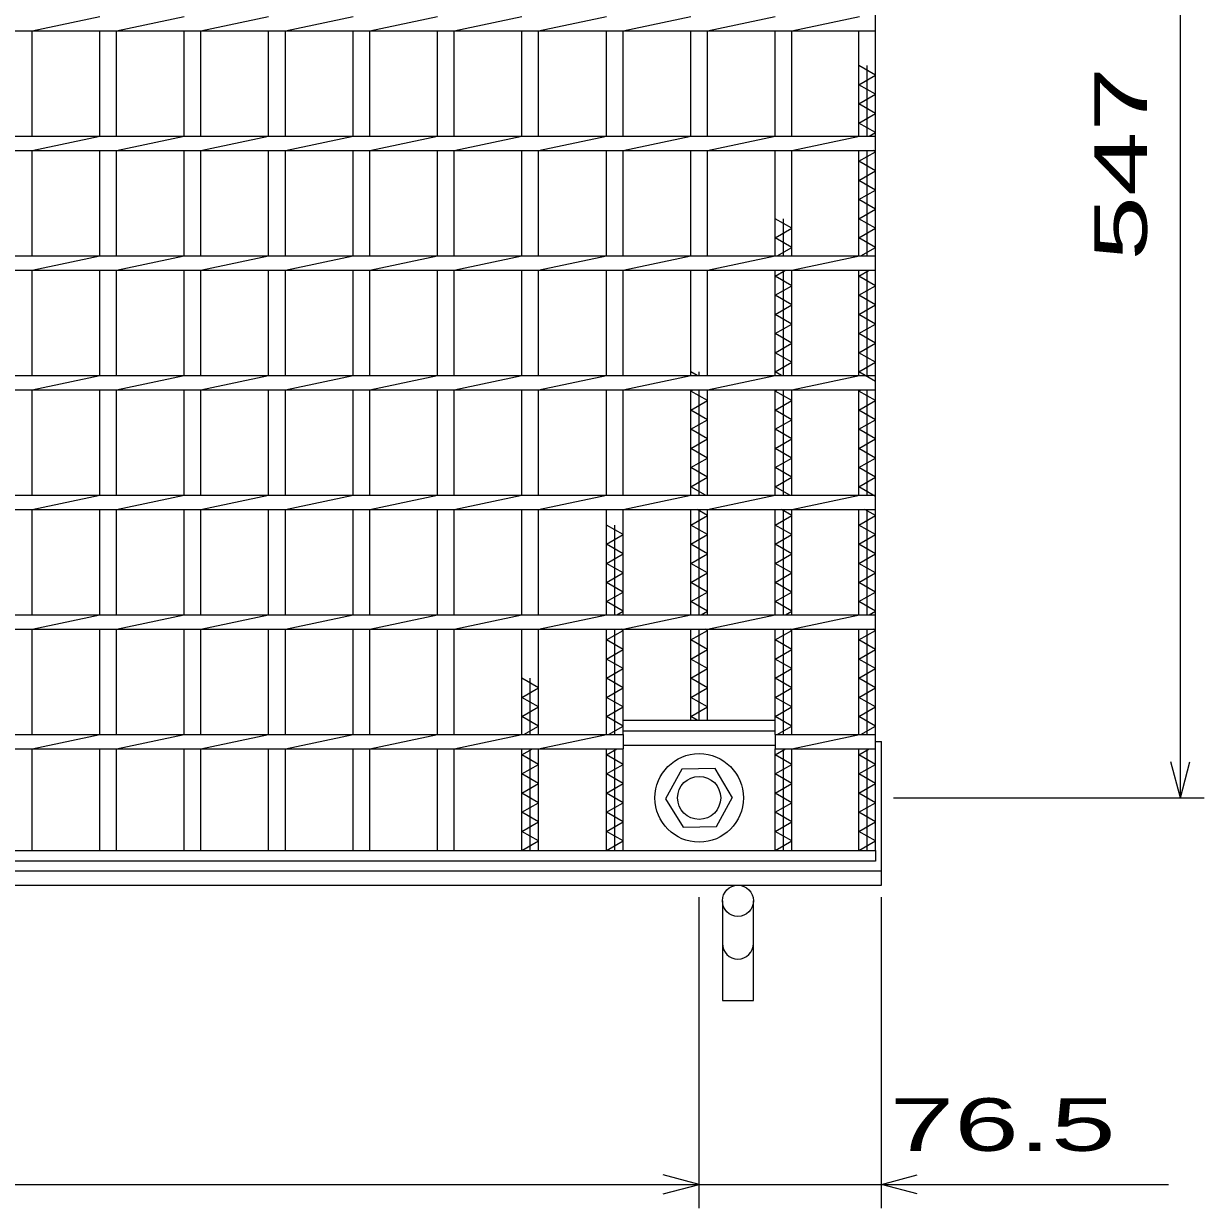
# Model space of a CAD drawing. Units: millimetres, scale not verified. Extents: x -1820 to 1731, y -1282 to 1054.
# Drawn here: x -709.1 to -215.5, y -296 to 199 of the extents above; entities that cross this region are included whole.
import ezdxf
from ezdxf.enums import TextEntityAlignment as Align

# ---------------------------------------------------------------- set-up
doc = ezdxf.new("R2010")
doc.units = ezdxf.units.MM
doc.header["$LTSCALE"] = 10
for name, color, linetype, lineweight in [('16', 3, 'Continuous', 25), ('19', 6, 'Continuous', 25), ('22', 4, 'Continuous', 25)]:
    doc.layers.add(name, color=color, linetype=linetype, lineweight=lineweight)
doc.styles.add('ベクトル', font='')
doc.styles.get('ベクトル').set_extended_font_data('ベクトル')

msp = doc.modelspace()

# ---------------------------------------------------------------- linework, layer by layer
at = {"layer": '16'}
for p, q in [((-353, -146.5), (-353, 444.5)), ((-705.6, 196), (-677.3, 202)), ((-670.3, 196), (-642, 202)), ((-635, 196), (-606.7, 202)), ((-599.7, 196), (-571.4, 202)), ((-564.4, 196), (-536.1, 202)), ((-529.1, 196), (-500.8, 202)), ((-493.8, 196), (-465.5, 202)), ((-458.5, 196), (-430.2, 202)), ((-423.2, 196), (-394.9, 202)), ((-387.9, 196), (-359.6, 202)), ((-353, 196), (-353, 202)), ((-1348, 196), (-353, 196)), ((-705.6, 152), (-705.6, 196)), ((-677.3, 152), (-677.3, 196)), ((-670.3, 152), (-670.3, 196)), ((-642, 152), (-642, 196)), ((-635, 152), (-635, 196)), ((-606.7, 152), (-606.7, 196)), ((-599.7, 152), (-599.7, 196)), ((-571.4, 152), (-571.4, 196)), ((-564.4, 152), (-564.4, 196)), ((-536.1, 152), (-536.1, 196)), ((-529.1, 152), (-529.1, 196)), ((-500.8, 152), (-500.8, 196)), ((-493.8, 152), (-493.8, 196)), ((-465.5, 152), (-465.5, 196)), ((-458.5, 152), (-458.5, 196)), ((-430.2, 152), (-430.2, 196)), ((-423.2, 152), (-423.2, 196)), ((-394.9, 152), (-394.9, 196)), ((-387.9, 152), (-387.9, 196)), ((-360, 152), (-360, 196)), ((-353, 177.5), (-360, 181.5)), ((-356.5, 152), (-356.5, 181.5)), ((-360, 173.5), (-353, 177.5)), ((-353, 169.5), (-360, 173.5)), ((-360, 165.5), (-353, 169.5)), ((-353, 161.5), (-360, 165.5)), ((-360, 157.5), (-353, 161.5)), ((-353, 153.5), (-360, 157.5)), ((-355.62, 152), (-353, 153.5)), ((-1348, 152), (-353, 152)), ((-705.6, 146), (-677.3, 152)), ((-670.3, 146), (-642, 152)), ((-635, 146), (-606.7, 152)), ((-599.7, 146), (-571.4, 152)), ((-564.4, 146), (-536.1, 152)), ((-529.1, 146), (-500.8, 152)), ((-493.8, 146), (-465.5, 152)), ((-458.5, 146), (-430.2, 152)), ((-423.2, 146), (-394.9, 152)), ((-387.9, 146), (-359.6, 152)), ((-353, 146), (-353, 152)), ((-1348, 146), (-353, 146)), ((-705.6, 102), (-705.6, 146)), ((-677.3, 102), (-677.3, 146)), ((-670.3, 102), (-670.3, 146)), ((-642, 102), (-642, 146)), ((-635, 102), (-635, 146)), ((-606.7, 102), (-606.7, 146)), ((-599.7, 102), (-599.7, 146)), ((-571.4, 102), (-571.4, 146)), ((-564.4, 102), (-564.4, 146)), ((-536.1, 102), (-536.1, 146)), ((-529.1, 102), (-529.1, 146)), ((-500.8, 102), (-500.8, 146)), ((-493.8, 102), (-493.8, 146)), ((-465.5, 102), (-465.5, 146)), ((-458.5, 102), (-458.5, 146)), ((-430.2, 102), (-430.2, 146)), ((-423.2, 102), (-423.2, 146)), ((-394.9, 102), (-394.9, 146)), ((-387.9, 102), (-387.9, 146)), ((-360, 102), (-360, 146)), ((-360, 141.5), (-353, 145.5)), ((-356.5, 102), (-356.5, 146)), ((-353, 145.5), (-353.87, 146)), ((-353, 137.5), (-360, 141.5)), ((-360, 133.5), (-353, 137.5)), ((-353, 129.5), (-360, 133.5)), ((-360, 125.5), (-353, 129.5)), ((-353, 121.5), (-360, 125.5)), ((-360, 117.5), (-353, 121.5)), ((-387.9, 113.5), (-394.9, 117.5)), ((-391.4, 102), (-391.4, 117.5)), ((-353, 113.5), (-360, 117.5)), ((-394.9, 109.5), (-387.9, 113.5)), ((-387.9, 105.5), (-394.9, 109.5)), ((-360, 109.5), (-353, 113.5)), ((-353, 105.5), (-360, 109.5)), ((-394.03, 102), (-387.9, 105.5)), ((-359.12, 102), (-353, 105.5)), ((-1348, 102), (-353, 102)), ((-705.6, 96), (-677.3, 102)), ((-670.3, 96), (-642, 102)), ((-635, 96), (-606.7, 102)), ((-599.7, 96), (-571.4, 102)), ((-564.4, 96), (-536.1, 102)), ((-529.1, 96), (-500.8, 102)), ((-493.8, 96), (-465.5, 102)), ((-458.5, 96), (-430.2, 102)), ((-423.2, 96), (-394.9, 102)), ((-387.9, 96), (-359.6, 102)), ((-353, 96), (-353, 102)), ((-1348, 96), (-353, 96)), ((-705.6, 52), (-705.6, 96)), ((-677.3, 52), (-677.3, 96)), ((-670.3, 52), (-670.3, 96)), ((-642, 52), (-642, 96)), ((-635, 52), (-635, 96)), ((-606.7, 52), (-606.7, 96)), ((-599.7, 52), (-599.7, 96)), ((-571.4, 52), (-571.4, 96)), ((-564.4, 52), (-564.4, 96)), ((-536.1, 52), (-536.1, 96)), ((-529.1, 52), (-529.1, 96)), ((-500.8, 52), (-500.8, 96)), ((-493.8, 52), (-493.8, 96)), ((-465.5, 52), (-465.5, 96)), ((-458.5, 52), (-458.5, 96)), ((-430.2, 52), (-430.2, 96)), ((-423.2, 52), (-423.2, 96)), ((-394.9, 52), (-394.9, 96)), ((-394.9, 93.5), (-390.53, 96)), ((-391.4, 52), (-391.4, 96)), ((-387.9, 52), (-387.9, 96)), ((-360, 52), (-360, 96)), ((-360, 93.5), (-355.62, 96)), ((-356.5, 52), (-356.5, 96)), ((-387.9, 89.5), (-394.9, 93.5)), ((-394.9, 85.5), (-387.9, 89.5)), ((-353, 89.5), (-360, 93.5)), ((-360, 85.5), (-353, 89.5)), ((-387.9, 81.5), (-394.9, 85.5)), ((-353, 81.5), (-360, 85.5)), ((-394.9, 77.5), (-387.9, 81.5)), ((-360, 77.5), (-353, 81.5)), ((-387.9, 73.5), (-394.9, 77.5)), ((-353, 73.5), (-360, 77.5)), ((-394.9, 69.5), (-387.9, 73.5)), ((-387.9, 65.5), (-394.9, 69.5)), ((-360, 69.5), (-353, 73.5)), ((-353, 65.5), (-360, 69.5)), ((-394.9, 61.5), (-387.9, 65.5)), ((-360, 61.5), (-353, 65.5)), ((-387.9, 57.5), (-394.9, 61.5)), ((-353, 57.5), (-360, 61.5)), ((-394.9, 53.5), (-387.9, 57.5)), ((-360, 53.5), (-353, 57.5)), ((-1348, 52), (-353, 52)), ((-705.6, 46), (-677.3, 52)), ((-670.3, 46), (-642, 52)), ((-635, 46), (-606.7, 52)), ((-599.7, 46), (-571.4, 52)), ((-564.4, 46), (-536.1, 52)), ((-529.1, 46), (-500.8, 52)), ((-493.8, 46), (-465.5, 52)), ((-458.5, 46), (-430.2, 52)), ((-427.57, 52), (-430.2, 53.5)), ((-426.7, 52), (-426.7, 53.5)), ((-423.2, 46), (-394.9, 52)), ((-392.28, 52), (-394.9, 53.5)), ((-387.9, 46), (-359.6, 52)), ((-353, 49.5), (-360, 53.5)), ((-353, 46), (-353, 52)), ((-1348, 46), (-353, 46)), ((-705.6, 2), (-705.6, 46)), ((-677.3, 2), (-677.3, 46)), ((-670.3, 2), (-670.3, 46)), ((-642, 2), (-642, 46)), ((-635, 2), (-635, 46)), ((-606.7, 2), (-606.7, 46)), ((-599.7, 2), (-599.7, 46)), ((-571.4, 2), (-571.4, 46)), ((-564.4, 2), (-564.4, 46)), ((-536.1, 2), (-536.1, 46)), ((-529.1, 2), (-529.1, 46)), ((-500.8, 2), (-500.8, 46)), ((-493.8, 2), (-493.8, 46)), ((-465.5, 2), (-465.5, 46)), ((-458.5, 2), (-458.5, 46)), ((-430.2, 2), (-430.2, 46)), ((-430.2, 45.5), (-429.32, 46)), ((-423.2, 41.5), (-430.2, 45.5)), ((-426.7, 2), (-426.7, 46)), ((-423.2, 2), (-423.2, 46)), ((-394.9, 2), (-394.9, 46)), ((-394.9, 45.5), (-394.03, 46)), ((-387.9, 41.5), (-394.9, 45.5)), ((-391.4, 2), (-391.4, 46)), ((-387.9, 2), (-387.9, 46)), ((-360, 2), (-360, 46)), ((-360, 45.5), (-359.12, 46)), ((-353, 41.5), (-360, 45.5)), ((-356.5, 2), (-356.5, 46)), ((-430.2, 37.5), (-423.2, 41.5)), ((-394.9, 37.5), (-387.9, 41.5)), ((-360, 37.5), (-353, 41.5)), ((-423.2, 33.5), (-430.2, 37.5)), ((-387.9, 33.5), (-394.9, 37.5)), ((-353, 33.5), (-360, 37.5)), ((-430.2, 29.5), (-423.2, 33.5)), ((-394.9, 29.5), (-387.9, 33.5)), ((-360, 29.5), (-353, 33.5)), ((-423.2, 25.5), (-430.2, 29.5)), ((-430.2, 21.5), (-423.2, 25.5)), ((-387.9, 25.5), (-394.9, 29.5)), ((-394.9, 21.5), (-387.9, 25.5)), ((-353, 25.5), (-360, 29.5)), ((-360, 21.5), (-353, 25.5)), ((-423.2, 17.5), (-430.2, 21.5)), ((-387.9, 17.5), (-394.9, 21.5)), ((-353, 17.5), (-360, 21.5)), ((-430.2, 13.5), (-423.2, 17.5)), ((-394.9, 13.5), (-387.9, 17.5)), ((-360, 13.5), (-353, 17.5)), ((-423.2, 9.5), (-430.2, 13.5)), ((-387.9, 9.5), (-394.9, 13.5)), ((-353, 9.5), (-360, 13.5)), ((-430.2, 5.5), (-423.2, 9.5)), ((-424.07, 2), (-430.2, 5.5)), ((-394.9, 5.5), (-387.9, 9.5)), ((-388.78, 2), (-394.9, 5.5)), ((-360, 5.5), (-353, 9.5)), ((-353, 1.5), (-360, 5.5)), ((-1348, 2), (-353, 2)), ((-705.6, -4), (-677.3, 2)), ((-670.3, -4), (-642, 2)), ((-635, -4), (-606.7, 2)), ((-599.7, -4), (-571.4, 2)), ((-564.4, -4), (-536.1, 2)), ((-529.1, -4), (-500.8, 2)), ((-493.8, -4), (-465.5, 2)), ((-458.5, -4), (-430.2, 2)), ((-423.2, -4), (-394.9, 2)), ((-387.9, -4), (-359.6, 2)), ((-353, -4), (-353, 2)), ((-1348, -4), (-353, -4)), ((-705.6, -48), (-705.6, -4)), ((-677.3, -48), (-677.3, -4)), ((-670.3, -48), (-670.3, -4)), ((-642, -48), (-642, -4)), ((-635, -48), (-635, -4)), ((-606.7, -48), (-606.7, -4)), ((-599.7, -48), (-599.7, -4)), ((-571.4, -48), (-571.4, -4)), ((-564.4, -48), (-564.4, -4)), ((-536.1, -48), (-536.1, -4)), ((-529.1, -48), (-529.1, -4)), ((-500.8, -48), (-500.8, -4)), ((-493.8, -48), (-493.8, -4)), ((-465.5, -48), (-465.5, -4)), ((-458.5, -48), (-458.5, -4)), ((-430.2, -48), (-430.2, -4)), ((-423.2, -6.5), (-427.57, -4)), ((-426.7, -48), (-426.7, -4)), ((-423.2, -48), (-423.2, -4)), ((-394.9, -48), (-394.9, -4)), ((-387.9, -6.5), (-392.28, -4)), ((-391.4, -48), (-391.4, -4)), ((-387.9, -48), (-387.9, -4)), ((-360, -48), (-360, -4)), ((-353, -6.5), (-357.37, -4)), ((-356.5, -48), (-356.5, -4)), ((-430.2, -10.5), (-423.2, -6.5)), ((-394.9, -10.5), (-387.9, -6.5)), ((-360, -10.5), (-353, -6.5)), ((-458.5, -14.5), (-465.5, -10.5)), ((-465.5, -18.5), (-458.5, -14.5)), ((-462, -48), (-462, -10.5)), ((-423.2, -14.5), (-430.2, -10.5)), ((-430.2, -18.5), (-423.2, -14.5)), ((-387.9, -14.5), (-394.9, -10.5)), ((-394.9, -18.5), (-387.9, -14.5)), ((-353, -14.5), (-360, -10.5)), ((-360, -18.5), (-353, -14.5)), ((-458.5, -22.5), (-465.5, -18.5)), ((-423.2, -22.5), (-430.2, -18.5)), ((-387.9, -22.5), (-394.9, -18.5)), ((-353, -22.5), (-360, -18.5)), ((-465.5, -26.5), (-458.5, -22.5)), ((-430.2, -26.5), (-423.2, -22.5)), ((-394.9, -26.5), (-387.9, -22.5)), ((-360, -26.5), (-353, -22.5)), ((-458.5, -30.5), (-465.5, -26.5)), ((-423.2, -30.5), (-430.2, -26.5)), ((-387.9, -30.5), (-394.9, -26.5)), ((-353, -30.5), (-360, -26.5)), ((-465.5, -34.5), (-458.5, -30.5)), ((-458.5, -38.5), (-465.5, -34.5)), ((-430.2, -34.5), (-423.2, -30.5)), ((-423.2, -38.5), (-430.2, -34.5)), ((-394.9, -34.5), (-387.9, -30.5)), ((-387.9, -38.5), (-394.9, -34.5)), ((-360, -34.5), (-353, -30.5)), ((-353, -38.5), (-360, -34.5)), ((-465.5, -42.5), (-458.5, -38.5)), ((-430.2, -42.5), (-423.2, -38.5)), ((-394.9, -42.5), (-387.9, -38.5)), ((-360, -42.5), (-353, -38.5)), ((-458.5, -46.5), (-465.5, -42.5)), ((-423.2, -46.5), (-430.2, -42.5)), ((-387.9, -46.5), (-394.9, -42.5)), ((-353, -46.5), (-360, -42.5)), ((-1348, -48), (-353, -48)), ((-705.6, -54), (-677.3, -48)), ((-670.3, -54), (-642, -48)), ((-635, -54), (-606.7, -48)), ((-599.7, -54), (-571.4, -48)), ((-564.4, -54), (-536.1, -48)), ((-529.1, -54), (-500.8, -48)), ((-493.8, -54), (-465.5, -48)), ((-461.12, -48), (-458.5, -46.5)), ((-458.5, -54), (-430.2, -48)), ((-425.82, -48), (-423.2, -46.5)), ((-423.2, -54), (-394.9, -48)), ((-390.53, -48), (-387.9, -46.5)), ((-387.9, -54), (-359.6, -48)), ((-355.62, -48), (-353, -46.5)), ((-353, -54), (-353, -48)), ((-1348, -54), (-353, -54)), ((-705.6, -98), (-705.6, -54)), ((-677.3, -98), (-677.3, -54)), ((-670.3, -98), (-670.3, -54)), ((-642, -98), (-642, -54)), ((-635, -98), (-635, -54)), ((-606.7, -98), (-606.7, -54)), ((-599.7, -98), (-599.7, -54)), ((-571.4, -98), (-571.4, -54)), ((-564.4, -98), (-564.4, -54)), ((-536.1, -98), (-536.1, -54)), ((-529.1, -98), (-529.1, -54)), ((-500.8, -98), (-500.8, -54)), ((-493.8, -98), (-493.8, -54)), ((-465.5, -98), (-465.5, -54)), ((-462, -98), (-462, -54)), ((-458.5, -54.5), (-459.37, -54)), ((-458.5, -98), (-458.5, -54)), ((-430.2, -92), (-430.2, -54)), ((-426.7, -92), (-426.7, -54)), ((-423.2, -54.5), (-424.07, -54)), ((-423.2, -92), (-423.2, -54)), ((-394.9, -98), (-394.9, -54)), ((-391.4, -98), (-391.4, -54)), ((-387.9, -54.5), (-388.78, -54)), ((-387.9, -98), (-387.9, -54)), ((-360, -98), (-360, -54)), ((-356.5, -98), (-356.5, -54)), ((-353, -54.5), (-353.87, -54)), ((-465.5, -58.5), (-458.5, -54.5)), ((-458.5, -62.5), (-465.5, -58.5)), ((-430.2, -58.5), (-423.2, -54.5)), ((-423.2, -62.5), (-430.2, -58.5)), ((-394.9, -58.5), (-387.9, -54.5)), ((-387.9, -62.5), (-394.9, -58.5)), ((-360, -58.5), (-353, -54.5)), ((-353, -62.5), (-360, -58.5)), ((-465.5, -66.5), (-458.5, -62.5)), ((-430.2, -66.5), (-423.2, -62.5)), ((-394.9, -66.5), (-387.9, -62.5)), ((-360, -66.5), (-353, -62.5)), ((-458.5, -70.5), (-465.5, -66.5)), ((-423.2, -70.5), (-430.2, -66.5)), ((-387.9, -70.5), (-394.9, -66.5)), ((-353, -70.5), (-360, -66.5)), ((-465.5, -74.5), (-458.5, -70.5)), ((-430.2, -74.5), (-423.2, -70.5)), ((-394.9, -74.5), (-387.9, -70.5)), ((-360, -74.5), (-353, -70.5)), ((-493.8, -78.5), (-500.8, -74.5)), ((-500.8, -82.5), (-493.8, -78.5)), ((-497.3, -98), (-497.3, -74.5)), ((-458.5, -78.5), (-465.5, -74.5)), ((-465.5, -82.5), (-458.5, -78.5)), ((-423.2, -78.5), (-430.2, -74.5)), ((-430.2, -82.5), (-423.2, -78.5)), ((-387.9, -78.5), (-394.9, -74.5)), ((-394.9, -82.5), (-387.9, -78.5)), ((-353, -78.5), (-360, -74.5)), ((-360, -82.5), (-353, -78.5)), ((-493.8, -86.5), (-500.8, -82.5)), ((-458.5, -86.5), (-465.5, -82.5)), ((-423.2, -86.5), (-430.2, -82.5)), ((-387.9, -86.5), (-394.9, -82.5)), ((-353, -86.5), (-360, -82.5)), ((-500.8, -90.5), (-493.8, -86.5)), ((-465.5, -90.5), (-458.5, -86.5)), ((-430.2, -90.5), (-423.2, -86.5)), ((-394.9, -90.5), (-387.9, -86.5)), ((-360, -90.5), (-353, -86.5)), ((-493.8, -94.5), (-500.8, -90.5)), ((-458.5, -94.5), (-465.5, -90.5)), ((-458.5, -92), (-394.9, -92)), ((-458.5, -96.5), (-458.5, -92)), ((-427.57, -92), (-430.2, -90.5)), ((-387.9, -94.5), (-394.9, -90.5)), ((-394.9, -96.5), (-394.9, -92)), ((-353, -94.5), (-360, -90.5)), ((-1242.1, -98), (-458.5, -98)), ((-705.6, -104), (-677.3, -98)), ((-670.3, -104), (-642, -98)), ((-635, -104), (-606.7, -98)), ((-599.7, -104), (-571.4, -98)), ((-564.4, -104), (-536.1, -98)), ((-529.1, -104), (-500.8, -98)), ((-499.93, -98), (-493.8, -94.5)), ((-493.8, -104), (-465.5, -98)), ((-464.62, -98), (-458.5, -94.5)), ((-458.5, -96.5), (-394.9, -96.5)), ((-458.5, -98), (-458.5, -104)), ((-394.9, -98), (-353, -98)), ((-394.9, -98), (-394.9, -104)), ((-394.03, -98), (-387.9, -94.5)), ((-387.9, -104), (-359.6, -98)), ((-359.12, -98), (-353, -94.5)), ((-353, -104), (-353, -98)), ((-458.5, -102.5), (-394.9, -102.5)), ((-1242.1, -104), (-458.5, -104)), ((-705.6, -146.5), (-705.6, -104)), ((-677.3, -146.5), (-677.3, -104)), ((-670.3, -146.5), (-670.3, -104)), ((-642, -146.5), (-642, -104)), ((-635, -146.5), (-635, -104)), ((-606.7, -146.5), (-606.7, -104)), ((-599.7, -146.5), (-599.7, -104)), ((-571.4, -146.5), (-571.4, -104)), ((-564.4, -146.5), (-564.4, -104)), ((-536.1, -146.5), (-536.1, -104)), ((-529.1, -146.5), (-529.1, -104)), ((-500.8, -146.5), (-500.8, -104)), ((-500.8, -106.5), (-496.43, -104)), ((-493.8, -110.5), (-500.8, -106.5)), ((-497.3, -146.5), (-497.3, -104)), ((-493.8, -146.5), (-493.8, -104)), ((-465.5, -146.5), (-465.5, -104)), ((-465.5, -106.5), (-461.12, -104)), ((-458.5, -110.5), (-465.5, -106.5)), ((-462, -146.5), (-462, -104)), ((-458.5, -146.5), (-458.5, -104)), ((-394.9, -104), (-353, -104)), ((-394.9, -146.5), (-394.9, -104)), ((-394.9, -106.5), (-390.53, -104)), ((-387.9, -110.5), (-394.9, -106.5)), ((-391.4, -146.5), (-391.4, -104)), ((-387.9, -146.5), (-387.9, -104)), ((-360, -146.5), (-360, -104)), ((-360, -106.5), (-355.62, -104)), ((-353, -110.5), (-360, -106.5)), ((-356.5, -146.5), (-356.5, -104)), ((-500.8, -114.5), (-493.8, -110.5)), ((-465.5, -114.5), (-458.5, -110.5)), ((-433.99, -112.55), (-440.7, -124.84)), ((-420, -112.21), (-433.99, -112.55)), ((-412.7, -124.5), (-420, -112.21)), ((-394.9, -114.5), (-387.9, -110.5)), ((-360, -114.5), (-353, -110.5)), ((-493.8, -118.5), (-500.8, -114.5)), ((-500.8, -122.5), (-493.8, -118.5)), ((-458.5, -118.5), (-465.5, -114.5)), ((-465.5, -122.5), (-458.5, -118.5)), ((-387.9, -118.5), (-394.9, -114.5)), ((-394.9, -122.5), (-387.9, -118.5)), ((-353, -118.5), (-360, -114.5)), ((-360, -122.5), (-353, -118.5)), ((-493.8, -126.5), (-500.8, -122.5)), ((-458.5, -126.5), (-465.5, -122.5)), ((-387.9, -126.5), (-394.9, -122.5)), ((-353, -126.5), (-360, -122.5)), ((-500.8, -130.5), (-493.8, -126.5)), ((-465.5, -130.5), (-458.5, -126.5)), ((-440.7, -124.84), (-433.4, -136.79)), ((-419.41, -136.45), (-412.7, -124.16)), ((-394.9, -130.5), (-387.9, -126.5)), ((-360, -130.5), (-353, -126.5)), ((-493.8, -134.5), (-500.8, -130.5)), ((-458.5, -134.5), (-465.5, -130.5)), ((-387.9, -134.5), (-394.9, -130.5)), ((-353, -134.5), (-360, -130.5)), ((-500.8, -138.5), (-493.8, -134.5)), ((-493.8, -142.5), (-500.8, -138.5)), ((-465.5, -138.5), (-458.5, -134.5)), ((-458.5, -142.5), (-465.5, -138.5)), ((-433.4, -136.79), (-419.41, -136.45)), ((-394.9, -138.5), (-387.9, -134.5)), ((-387.9, -142.5), (-394.9, -138.5)), ((-360, -138.5), (-353, -134.5)), ((-353, -142.5), (-360, -138.5)), ((-500.8, -146.5), (-493.8, -142.5)), ((-465.5, -146.5), (-458.5, -142.5)), ((-394.9, -146.5), (-387.9, -142.5)), ((-360, -146.5), (-353, -142.5)), ((-1348, -146.5), (-353, -146.5)), ((-712.6, -146.5), (-705.6, -146.5)), ((-677.3, -146.5), (-670.3, -146.5)), ((-642, -146.5), (-635, -146.5)), ((-606.7, -146.5), (-599.7, -146.5)), ((-571.4, -146.5), (-564.4, -146.5)), ((-536.1, -146.5), (-529.1, -146.5)), ((-500.8, -146.5), (-493.8, -146.5)), ((-465.5, -146.5), (-458.5, -146.5)), ((-430.2, -146.5), (-423.2, -146.5)), ((-394.9, -146.5), (-387.9, -146.5)), ((-360, -146.5), (-353, -146.5)), ((-353, -146.5), (-353, -151)), ((-353, -151), (-1348, -151))]:
    msp.add_line(p, q, dxfattribs=at)
for radius in [18.5, 9]:
    msp.add_circle((-426.7, -124.5), radius, dxfattribs=at)
at = {"layer": '19'}
for p, q in [((-353, -101), (-350.5, -101)), ((-350.5, -161), (-350.5, -101)), ((-1350.5, -155), (-350.5, -155)), ((-1350.5, -161), (-350.5, -161)), ((-417, -167.5), (-417, -209.12)), ((-404, -209.12), (-404, -167.5)), ((-417, -209.12), (-404, -209.12))]:
    msp.add_line(p, q, dxfattribs=at)
msp.add_circle((-410.5, -167.5), 6.5, dxfattribs=at)
msp.add_arc((-410.5, -185.34), 6.5, 180, 0, dxfattribs=at)
at = {"layer": '22'}
for p, q in [((-225.5, -124.5), (-225.5, 422.5)), ((-225.5, -124.5), (-229.5, -109.5)), ((-225.5, -124.5), (-221.5, -109.5)), ((-345.5, -124.5), (-215.5, -124.5)), ((-426.7, -296), (-426.7, -166)), ((-350.5, -296), (-350.5, -166)), ((-426.7, -286), (-441.7, -282)), ((-350.5, -286), (-335.5, -282)), ((-1273.9, -286), (-426.7, -286)), ((-441.7, -290), (-426.7, -286)), ((-426.7, -286), (-350.5, -286)), ((-335.5, -290), (-350.5, -286)), ((-350.5, -286), (-230.5, -286))]:
    msp.add_line(p, q, dxfattribs=at)

# ---------------------------------------------------------------- texts
at = {"layer": '22', "color": 2, "style": 'ベクトル', "width": 1.65}
msp.add_text(' 547 ', height=21.99, rotation=90, dxfattribs=at).set_placement((-250.5, 86.5), align=Align.MIDDLE_LEFT)
msp.add_text(' 76.5 ', height=21.99, dxfattribs=at).set_placement((-360.5, -261), align=Align.MIDDLE_LEFT)

doc.saveas('drawing.dxf')
